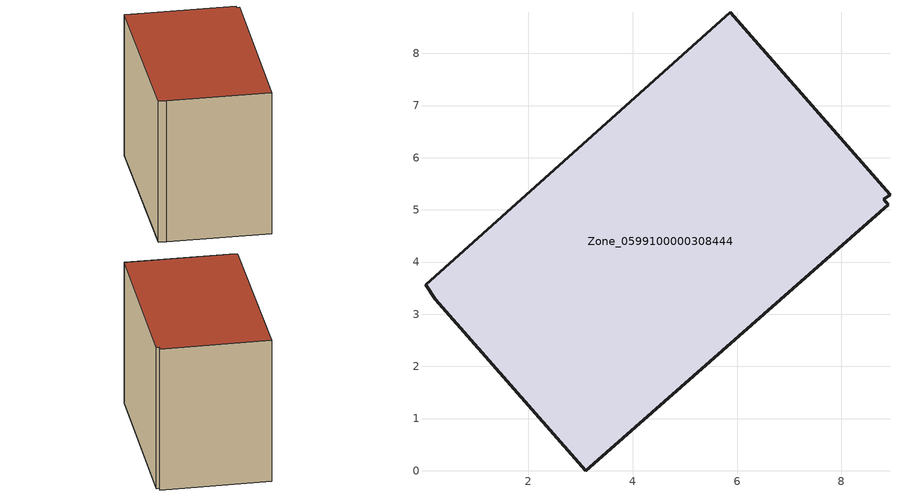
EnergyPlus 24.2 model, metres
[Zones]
Zone_0599100000308444
 floor ground (C_G): 8.93,5.29 8.81,5.2 8.9,5.09 3.1,0 0.22,3.29 0.03,3.56 5.87,8.79 z0
 wall outside (C_F): 5.87,8.79 0.03,3.56 0.22,3.29 3.1,0 8.9,5.09 8.81,5.2 8.93,5.29 5.87,8.79 z0:6.51
 roof outside (C_R): 8.81,5.2 8.93,5.29 5.87,8.79 0.03,3.56 0.22,3.29 3.1,0 8.9,5.09 z6.51
[BUILDING]
Pand.0599100000308444: North Axis=0; Terrain=City; Loads Convergence Tolerance Value=0.04; Temperature Convergence Tolerance Value=0.4; Solar Distribution=FullExterior; Maximum Number of Warmup Days=25; Minimum Number of Warmup Days=1
[Site:Location]
Rotterdam.The.Hague.AP_ZH_NLD Design_Conditions: Latitude=51.96; Longitude=4.45; Time Zone=1; Elevation=-4.5
[SITE:GROUNDTEMPERATURE:BUILDINGSURFACE]
18, 18, 18, 18, 18, 18, 18, 18, 18, 18, 18, 18
[MATERIAL] Thermal Absorptance=0.9; Solar Absorptance=0.7; Visible Absorptance=0.7
Name | Roughness | Thickness | Conductivity | Density | Specific Heat
G.TI.1946 | MediumSmooth | 0.15 | 1 | 540 | 1210
F.TI.1946 | Rough | 0.3 | 0.857143 | 1920 | 840
R.TI.1946 | MediumRough | 0.2 | 0.1 | 1500 | 1000
[CONSTRUCTION]
C_G: G.TI.1946
C_F: F.TI.1946
C_R: R.TI.1946
[ZONE]
Zone_0599100000308444: Type=1; Multiplier=1; Ceiling Height=Autocalculate; Volume=Autocalculate; Floor Area=autocalculate; Part of Total Floor Area=Yes
[ZONEINFILTRATION:DESIGNFLOWRATE]
Infil_Zone_0599100000308444: Zone or ZoneList or Space or SpaceList=Zone_0599100000308444; Schedule=AlwaysOn; Design Flow Rate Calculation Method=Flow/Area; Flow Rate per Floor Area=0.003; Constant Term Coefficient=1; Temperature Term Coefficient=0; Velocity Term Coefficient=0; Velocity Squared Term Coefficient=0
[HVACTEMPLATE:ZONE:IDEALLOADSAIRSYSTEM]
Zone_0599100000308444: Maximum Heating Supply Air Temperature=50; Minimum Cooling Supply Air Temperature=13; Maximum Heating Supply Air Humidity Ratio=0.0156; Minimum Cooling Supply Air Humidity Ratio=0.0077; Heating Limit=NoLimit; Cooling Limit=NoLimit; Dehumidification Control Type=ConstantSensibleHeatRatio; Cooling Sensible Heat Ratio=0.7; Dehumidification Setpoint=60; Humidification Control Type=None; Humidification Setpoint=30; Outdoor Air Method=None; Outdoor Air Flow Rate per Person=0.00944; Outdoor Air Flow Rate per Zone Floor Area=0; Outdoor Air Flow Rate per Zone=0; Demand Controlled Ventilation Type=None; Outdoor Air Economizer Type=NoEconomizer; Heat Recovery Type=None; Sensible Heat Recovery Effectiveness=0.7; Latent Heat Recovery Effectiveness=0.65
[ZONECONTROL:THERMOSTAT]
ThermostatControl_Zone_0599100000308444: Zone or ZoneList=Zone_0599100000308444; Control Type Schedule=DualSetpointControlType; Control 1=Thermostat_Zone_0599100000308444; Temperature Difference Between Cutout And Setpoint=0
[THERMOSTATSETPOINT:DUALSETPOINT]
Thermostat_Zone_0599100000308444: Heating Setpoint Temperature Schedule=HeatingSetpoint_Zone_0599100000308444; Cooling Setpoint Temperature Schedule=CoolingSetpoint_Zone_0599100000308444
[SCHEDULE:COMPACT]
HeatingSetpoint_Zone_0599100000308444: Through: 12/31, For: AllDays, Until: 24:00, 21
CoolingSetpoint_Zone_0599100000308444: Through: 12/31, For: AllDays, Until: 24:00, 24
DualSetpointControlType: Through: 12/31, For: AllDays, Until: 24:00, 4
AlwaysOn: Through: 12/31, For: AllDays, Until: 24:00, 1
